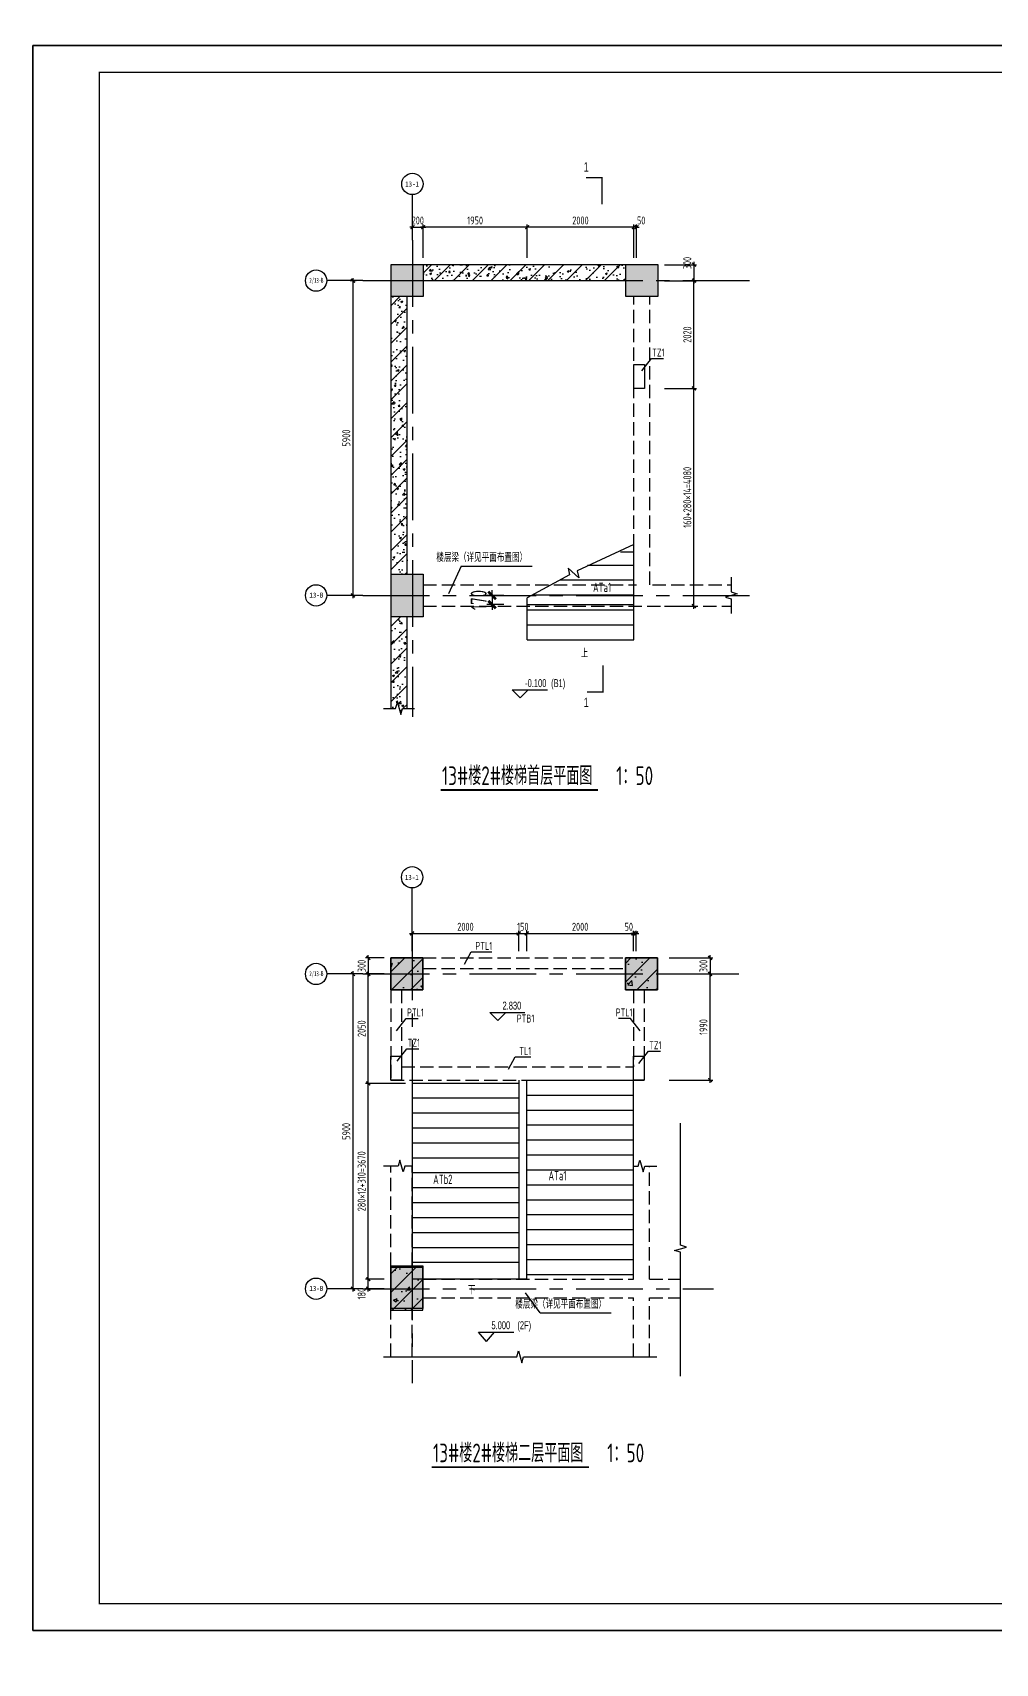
# Model space of a CAD drawing. Extents: x 20383 to 83436, y 6754 to 118707.
# Drawn here: x 20383 to 38434, y 58686 to 89250 of the extents above; entities that cross this region are included whole.
import ezdxf
from ezdxf.enums import TextEntityAlignment as Align

# ---------------------------------------------------------------- set-up
doc = ezdxf.new("R2010")
doc.units = 0
doc.header["$LTSCALE"] = 1000
doc.header["$MEASUREMENT"] = 0
for name, pattern in [('109-34 轴网$0$L1$0$$AUDIT_BAD_LTYPE1', [0]), ('CENTER', [2, 1.25, -0.25, 0.25, -0.25]), ('DASH', [0.35, 0.25, -0.1])]:
    doc.linetypes.add(name, pattern=pattern)
doc.layers.get('0').update_dxf_attribs({"linetype": 'CONTINUOUS'})
doc.layers.get('Defpoints').update_dxf_attribs({"color": 167, "linetype": 'CONTINUOUS'})
for name, color, linetype in [('01-标注_符号', 200, 'CONTINUOUS'), ('02-TEXT_标注', 130, 'CONTINUOUS'), ('02-TEXT_轴号', 7, 'CONTINUOUS'), ('104-13 B0核心筒$0$A_STR-砼墙', 51, 'CONTINUOUS'), ('AXIS', 253, 'CENTER'), ('DIM', 3, 'CONTINUOUS'), ('PUB_TEXT', 7, 'CONTINUOUS'), ('s-beam', 4, 'DASH'), ('s-colu', 40, 'CONTINUOUS'), ('s-colu-hatc', 16, 'CONTINUOUS'), ('s-dim', 3, 'CONTINUOUS'), ('S-DIM-SYMB', 3, 'CONTINUOUS'), ('S-HATCH', 253, 'CONTINUOUS'), ('s-stair', 7, 'CONTINUOUS'), ('S-TEXT', 7, 'CONTINUOUS'), ('s-thin', 3, 'CONTINUOUS'), ('S_TEXT', 7, 'CONTINUOUS'), ('S_THIN', 7, 'CONTINUOUS'), ('X-104 13#平面$0$05-填充_天正', 26, 'CONTINUOUS'), ('X-104 13#平面$0$A-E_栏杆', 232, 'CONTINUOUS'), ('X-104 13#平面$0$A_STR-砼柱', 51, 'CONTINUOUS'), ('X-104 13#平面$0$DIM_SYMB', 3, 'CONTINUOUS')]:
    doc.layers.add(name, color=color, linetype=linetype)
doc.styles.add('_TCH_AXIS', font='STXIHEI.TTF')
doc.styles.add('_TCH_DIM', font='ros.shx', dxfattribs={"width": 0.8, "bigfont": 'jd.shx'})
doc.styles.add('TSSD_Dimension', font='tssdeng.shx', dxfattribs={"width": 0.7, "bigfont": 'TSSDCHN.SHX'})
doc.styles.add('TSSD_Label', font='Tssdeng.shx', dxfattribs={"width": 0.7, "bigfont": 'Hztxt.shx'})
doc.styles.add('TSSD_Rein', font='Tssdeng.shx', dxfattribs={"width": 0.7, "bigfont": 'hztxt.shx'})
doc.styles.add('样式 1', font='ros.shx', dxfattribs={"width": 0.7, "bigfont": 'jd.shx'})
doc.dimstyles.new('TSSD_100_100', dxfattribs={"dimtxt": 300, "dimasz": 100, "dimexe": 100, "dimexo": 250, "dimgap": 100, "dimtad": 1, "dimdec": 0, "dimzin": 0, "dimdsep": 46, "dimtxsty": 'TSSD_Dimension', "dimblk": 'ARCHTICK', "dimblk1": 'ARCHTICK', "dimblk2": 'ARCHTICK', "dimcen": 0, "dimdle": 100, "dimclrt": 7, "dimadec": 0, "dimazin": 0, "dimtfac": 1, "dimtdec": 0, "dimtix": 1, "dimtmove": 2, "dimatfit": 3, "dimfxl": 1, "dimtolj": 1, "dimtzin": 0, "dimarcsym": 0})
doc.dimstyles.new('TSSD_50_50', dxfattribs={"dimtxt": 150, "dimasz": 50, "dimexe": 50, "dimexo": 125, "dimgap": 50, "dimtad": 1, "dimdec": 0, "dimzin": 0, "dimdsep": 46, "dimtxsty": 'TSSD_Dimension', "dimblk": 'ARCHTICK', "dimblk1": 'ARCHTICK', "dimblk2": 'ARCHTICK', "dimcen": 0, "dimdle": 50, "dimclrt": 7, "dimadec": 0, "dimazin": 0, "dimtfac": 1, "dimtdec": 0, "dimtix": 1, "dimtmove": 2, "dimatfit": 3, "dimfxl": 1, "dimtolj": 1, "dimtzin": 0, "dimarcsym": 0})
pattern_1 = [(50, (-183268.56, 102514.47), (358.6301, -31.37607), [37.5, -412.5]), (355, (-183268.56, 102514.47), (-69.37567, 376.09607), [30, -330]), (100.4514, (-183238.68, 102511.86), (289.2547, 344.71977), [31.8701, -350.57106]), (46.1842, (-183268.56, 102614.47), (533.6205, -82.7595), [56.25, -618.75]), (96.6356, (-183224.1, 102607.6), (467.3314, 487.0589), [47.8051, -525.8565]), (351.1842, (-183268.56, 102614.47), (467.331, 487.0593), [45, -495]), (21, (-183218.56, 102589.47), (298.45353, -201.30945), [37.5, -412.5]), (326, (-183218.56, 102589.47), (121.65767, 362.575), [30, -330]), (71.4514, (-183193.7, 102572.7), (420.1113, 161.26525), [31.8701, -350.57106]), (37.5, (-183268.56, 102514.47), (6.07993, 166.44693), [0, -326, 0, -335, 0, -331.25]), (7.5, (-183268.56, 102514.47), (131.53477, 197.20586), [0, -191, 0, -318.5, 0, -126.25]), (327.5, (-183380.06, 102514.47), (266.91122, -11.27744), [0, -125, 0, -390, 0, -517.5]), (317.5, (-183430.06, 102514.47), (291.59308, 50.0525), [0, -162.5, 0, -259, 0, -367.5]), (45, (-183268.56, 102514.47), (-176.7767, 176.7767), [])]
pattern_2 = [(45, (0, 0), (-176.7767, 176.7767), []), (50, (0, 0), (717.26, -62.752), [75, -825]), (355, (0, 0), (-138.75, 752.192), [60, -660]), (100.4514, (59.8, -5.2), (578.51, 689.44), [63.74, -701.142]), (46.184, (0, 200), (1067.24, -165.52), [112.5, -1237.5]), (96.6356, (88.9, 186.2), (934.66, 974.12), [95.61, -1051.71]), (351.184, (0, 200), (934.66, 974.12), [90, -990]), (21, (100, 150), (596.907, -402.62), [75, -825]), (326, (100, 150), (243.315, 725.15), [60, -660]), (71.4514, (149.74, 116.45), (840.223, 322.53), [63.74, -701.142]), (37.5, (0, 0), (12.16, 332.894), [0, -652, 0, -670, 0, -662.5]), (7.5, (0, 0), (263.0695, 394.412), [0, -382, 0, -637, 0, -252.5]), (327.5, (-223, 0), (533.8224, -22.555), [0, -250, 0, -780, 0, -1035]), (317.5, (-323, 0), (583.186, 100.105), [0, -325, 0, -518, 0, -735])]

# ---------------------------------------------------------------- blocks, each defined once
blk = doc.blocks.new('图框-A1')
for points, const_width in [([(0, 0), (841, 0), (841, 594), (0, 594)], 0.05), ([(766, 584), (25, 584), (25, 10), (766, 10)], 0.5)]:
    blk.add_lwpolyline(points, close=True, dxfattribs=dict(const_width=const_width))
at = {"const_width": 0.05}
blk.add_lwpolyline([(0, 297), (2, 297)], dxfattribs=at)
blk = doc.blocks.new('_ArchTick')
at = {"color": 0, "const_width": 0.5}
blk.add_lwpolyline([(-0.71, -0.71), (0.71, 0.71)], dxfattribs=at)
blk = doc.blocks.new('*D7')
at = {"layer": 'Defpoints', "color": 0, "transparency": 16777216}
for p in [(27705, 85604), (27505, 85361), (27705, 85361)]:
    blk.add_point(p, dxfattribs=at)
at = {"layer": 's-dim', "color": 0, "lineweight": -2, "transparency": 16777216}
for p, q in [((27505, 85604), (27455, 85604)), ((27505, 85486), (27505, 85654)), ((27505, 85604), (27705, 85604)), ((27705, 85486), (27705, 85654)), ((27705, 85604), (27755, 85604))]:
    blk.add_line(p, q, dxfattribs=at)
at = {"layer": 's-dim', "color": 0, "lineweight": -2, "transparency": 16777216, "xscale": 50, "yscale": 50, "zscale": 50}
blk.add_blockref('_ArchTick', (27505, 85604), dxfattribs=at)
at = {"layer": 's-dim', "color": 0, "lineweight": -2, "transparency": 16777216, "xscale": 50, "yscale": 50, "zscale": 50, "rotation": 180}
blk.add_blockref('_ArchTick', (27705, 85604), dxfattribs=at)
at = {"layer": 's-dim', "color": 7, "transparency": 16777216, "insert": (27605, 85729), "char_height": 150, "attachment_point": 5, "style": 'TSSD_Dimension'}
blk.add_mtext('\\A1;200', dxfattribs=at)
blk = doc.blocks.new('*D264')
at = {"layer": 'Defpoints', "color": 0, "transparency": 16777216}
for p in [(26577, 84601), (26389, 78701), (26577, 78701)]:
    blk.add_point(p, dxfattribs=at)
at = {"layer": 's-dim', "color": 0, "lineweight": -2, "transparency": 16777216}
for p, q in [((26452, 84601), (26339, 84601)), ((26389, 84651), (26389, 78651)), ((26452, 78701), (26339, 78701))]:
    blk.add_line(p, q, dxfattribs=at)
at = {"layer": 's-dim', "color": 0, "lineweight": -2, "transparency": 16777216, "xscale": 50, "yscale": 50, "zscale": 50}
for p, rotation in [((26389, 84601), 90), ((26389, 78701), 270)]:
    blk.add_blockref('_ArchTick', p, dxfattribs=dict(at, rotation=rotation))
at = {"layer": 's-dim', "color": 7, "transparency": 16777216, "insert": (26264, 81651), "char_height": 150, "attachment_point": 5, "rotation": 90, "style": 'TSSD_Dimension'}
blk.add_mtext('\\A1;5900', dxfattribs=at)
blk = doc.blocks.new('*D265')
at = {"layer": 'Defpoints', "color": 0, "transparency": 16777216}
for p in [(32107, 82581), (32783, 82581), (32107, 78501)]:
    blk.add_point(p, dxfattribs=at)
at = {"layer": 's-dim', "color": 0, "lineweight": -2, "transparency": 16777216}
for p, q in [((32232, 82581), (32833, 82581)), ((32783, 78451), (32783, 82631)), ((32232, 78501), (32833, 78501))]:
    blk.add_line(p, q, dxfattribs=at)
at = {"layer": 's-dim', "color": 0, "lineweight": -2, "transparency": 16777216, "xscale": 50, "yscale": 50, "zscale": 50}
for p, rotation in [((32783, 82581), 90), ((32783, 78501), 270)]:
    blk.add_blockref('_ArchTick', p, dxfattribs=dict(at, rotation=rotation))
at = {"layer": 's-dim', "color": 7, "transparency": 16777216, "insert": (32658, 80541), "char_height": 150, "attachment_point": 5, "rotation": 90, "style": 'TSSD_Dimension'}
blk.add_mtext('\\A1;160+280×14=4080', dxfattribs=at)
blk = doc.blocks.new('*D266')
at = {"layer": 'Defpoints', "color": 0, "transparency": 16777216}
for p in [(32107, 84601), (32783, 84601), (32107, 82581)]:
    blk.add_point(p, dxfattribs=at)
at = {"layer": 's-dim', "color": 0, "lineweight": -2, "transparency": 16777216}
for p, q in [((32232, 84601), (32833, 84601)), ((32783, 82531), (32783, 84651)), ((32232, 82581), (32833, 82581))]:
    blk.add_line(p, q, dxfattribs=at)
at = {"layer": 's-dim', "color": 0, "lineweight": -2, "transparency": 16777216, "xscale": 50, "yscale": 50, "zscale": 50}
for p, rotation in [((32783, 84601), 90), ((32783, 82581), 270)]:
    blk.add_blockref('_ArchTick', p, dxfattribs=dict(at, rotation=rotation))
at = {"layer": 's-dim', "color": 7, "transparency": 16777216, "insert": (32658, 83591), "char_height": 150, "attachment_point": 5, "rotation": 90, "style": 'TSSD_Dimension'}
blk.add_mtext('\\A1;2020', dxfattribs=at)
blk = doc.blocks.new('*D267')
at = {"layer": 'Defpoints', "color": 0, "transparency": 16777216}
for p in [(32107, 84901), (32107, 84601), (32783, 84601)]:
    blk.add_point(p, dxfattribs=at)
at = {"layer": 's-dim', "color": 0, "lineweight": -2, "transparency": 16777216}
for p, q in [((32232, 84901), (32833, 84901)), ((32783, 84951), (32783, 84551)), ((32232, 84601), (32833, 84601))]:
    blk.add_line(p, q, dxfattribs=at)
at = {"layer": 's-dim', "color": 0, "lineweight": -2, "transparency": 16777216, "xscale": 50, "yscale": 50, "zscale": 50}
for p, rotation in [((32783, 84901), 90), ((32783, 84601), 270)]:
    blk.add_blockref('_ArchTick', p, dxfattribs=dict(at, rotation=rotation))
at = {"layer": 's-dim', "color": 7, "transparency": 16777216, "insert": (32658, 84931), "char_height": 150, "attachment_point": 5, "rotation": 90, "style": 'TSSD_Dimension'}
blk.add_mtext('\\A1;300', dxfattribs=at)
blk = doc.blocks.new('*D268')
at = {"layer": 'Defpoints', "color": 0, "transparency": 16777216}
for p in [(26577, 71607), (26389, 65707), (26577, 65707)]:
    blk.add_point(p, dxfattribs=at)
at = {"layer": 's-dim', "color": 0, "lineweight": -2, "transparency": 16777216}
for p, q in [((26452, 71607), (26339, 71607)), ((26389, 71657), (26389, 65657)), ((26452, 65707), (26339, 65707))]:
    blk.add_line(p, q, dxfattribs=at)
at = {"layer": 's-dim', "color": 0, "lineweight": -2, "transparency": 16777216, "xscale": 50, "yscale": 50, "zscale": 50}
for p, rotation in [((26389, 71607), 90), ((26389, 65707), 270)]:
    blk.add_blockref('_ArchTick', p, dxfattribs=dict(at, rotation=rotation))
at = {"layer": 's-dim', "color": 7, "transparency": 16777216, "insert": (26264, 68657), "char_height": 150, "attachment_point": 5, "rotation": 90, "style": 'TSSD_Dimension'}
blk.add_mtext('\\A1;5900', dxfattribs=at)
blk = doc.blocks.new('X-104 13#平面$0$zhuzi')
at = {"layer": 'X-104 13#平面$0$05-填充_天正'}
h = blk.add_hatch(dxfattribs=at)
h.set_pattern_fill('钢筋混凝土', color=256, scale=100, style=0)
h.set_pattern_definition(pattern_2)
h.paths.add_polyline_path([(-600, 14600), (0, 14600), (0, 15200), (-600, 15200)])
h = blk.add_hatch(dxfattribs=at)
h.set_pattern_fill('钢筋混凝土', color=256, scale=100, style=0)
h.set_pattern_definition(pattern_2)
h.paths.add_polyline_path([(3800, 14600), (4400, 14600), (4400, 15200), (3800, 15200)])
h = blk.add_hatch(dxfattribs=at)
h.set_pattern_fill('钢筋混凝土', color=256, scale=100, style=0)
h.set_pattern_definition(pattern_2)
h.paths.add_polyline_path([(-600, 8600), (0, 8600), (0, 9400), (-600, 9400)])
at = {"layer": 'X-104 13#平面$0$A_STR-砼柱'}
for p, q in [((0, 15200), (-600, 15200)), ((-600, 15200), (-600, 14600)), ((0, 14600), (0, 15200)), ((4400, 15200), (3800, 15200)), ((3800, 15200), (3800, 14600)), ((4400, 14600), (4400, 15200)), ((-600, 14600), (0, 14600)), ((3800, 14600), (4400, 14600)), ((0, 9400), (-600, 9400)), ((-600, 9400), (-600, 8600)), ((0, 8600), (0, 9400)), ((-600, 8600), (0, 8600))]:
    blk.add_line(p, q, dxfattribs=at)
blk = doc.blocks.new('*D270')
at = {"layer": 'Defpoints', "color": 0, "transparency": 16777216}
for p in [(26677, 65887), (27099, 65887), (27099, 65707)]:
    blk.add_point(p, dxfattribs=at)
at = {"layer": 's-dim', "color": 0, "lineweight": -2, "transparency": 16777216}
for p, q in [((26974, 65887), (26627, 65887)), ((26677, 65657), (26677, 65937)), ((26974, 65707), (26627, 65707))]:
    blk.add_line(p, q, dxfattribs=at)
at = {"layer": 's-dim', "color": 0, "lineweight": -2, "transparency": 16777216, "xscale": 50, "yscale": 50, "zscale": 50}
for p, rotation in [((26677, 65887), 90), ((26677, 65707), 270)]:
    blk.add_blockref('_ArchTick', p, dxfattribs=dict(at, rotation=rotation))
at = {"layer": 's-dim', "color": 7, "transparency": 16777216, "insert": (26552, 65616), "char_height": 150, "attachment_point": 5, "rotation": 90, "style": 'TSSD_Dimension'}
blk.add_mtext('\\A1;180', dxfattribs=at)
blk = doc.blocks.new('*D271')
at = {"layer": 'Defpoints', "color": 0, "transparency": 16777216}
for p in [(26677, 69557), (27099, 69557), (27099, 65887)]:
    blk.add_point(p, dxfattribs=at)
at = {"layer": 's-dim', "color": 0, "lineweight": -2, "transparency": 16777216}
for p, q in [((26974, 69557), (26627, 69557)), ((26677, 65837), (26677, 69607)), ((26974, 65887), (26627, 65887))]:
    blk.add_line(p, q, dxfattribs=at)
at = {"layer": 's-dim', "color": 0, "lineweight": -2, "transparency": 16777216, "xscale": 50, "yscale": 50, "zscale": 50}
for p, rotation in [((26677, 69557), 90), ((26677, 65887), 270)]:
    blk.add_blockref('_ArchTick', p, dxfattribs=dict(at, rotation=rotation))
at = {"layer": 's-dim', "color": 7, "transparency": 16777216, "insert": (26552, 67722), "char_height": 150, "attachment_point": 5, "rotation": 90, "style": 'TSSD_Dimension'}
blk.add_mtext('\\A1;280×12+310=3670', dxfattribs=at)
blk = doc.blocks.new('*D272')
at = {"layer": 'Defpoints', "color": 0, "transparency": 16777216}
for p in [(26677, 71607), (27099, 71607), (27499, 69557)]:
    blk.add_point(p, dxfattribs=at)
at = {"layer": 's-dim', "color": 0, "lineweight": -2, "transparency": 16777216}
for p, q in [((26974, 71607), (26627, 71607)), ((26677, 69507), (26677, 71657)), ((27374, 69557), (26627, 69557))]:
    blk.add_line(p, q, dxfattribs=at)
at = {"layer": 's-dim', "color": 0, "lineweight": -2, "transparency": 16777216, "xscale": 50, "yscale": 50, "zscale": 50}
for p, rotation in [((26677, 71607), 90), ((26677, 69557), 270)]:
    blk.add_blockref('_ArchTick', p, dxfattribs=dict(at, rotation=rotation))
at = {"layer": 's-dim', "color": 7, "transparency": 16777216, "insert": (26552, 70582), "char_height": 150, "attachment_point": 5, "rotation": 90, "style": 'TSSD_Dimension'}
blk.add_mtext('\\A1;2050', dxfattribs=at)
blk = doc.blocks.new('*D273')
at = {"layer": 'Defpoints', "color": 0, "transparency": 16777216}
for p in [(27099, 71907), (26677, 71607), (27099, 71607)]:
    blk.add_point(p, dxfattribs=at)
at = {"layer": 's-dim', "color": 0, "lineweight": -2, "transparency": 16777216}
for p, q in [((26974, 71907), (26627, 71907)), ((26677, 71907), (26677, 71957)), ((26677, 71907), (26677, 71607)), ((26974, 71607), (26627, 71607)), ((26677, 71607), (26677, 71557))]:
    blk.add_line(p, q, dxfattribs=at)
at = {"layer": 's-dim', "color": 0, "lineweight": -2, "transparency": 16777216, "xscale": 50, "yscale": 50, "zscale": 50}
for p, rotation in [((26677, 71907), 270), ((26677, 71607), 90)]:
    blk.add_blockref('_ArchTick', p, dxfattribs=dict(at, rotation=rotation))
at = {"layer": 's-dim', "color": 7, "transparency": 16777216, "insert": (26552, 71757), "char_height": 150, "attachment_point": 5, "rotation": 90, "style": 'TSSD_Dimension'}
blk.add_mtext('\\A1;300', dxfattribs=at)
blk = doc.blocks.new('*D274')
at = {"layer": 'Defpoints', "color": 0, "transparency": 16777216}
for p in [(32190, 71607), (33086, 71607), (32190, 69617)]:
    blk.add_point(p, dxfattribs=at)
at = {"layer": 's-dim', "color": 0, "lineweight": -2, "transparency": 16777216}
for p, q in [((32315, 71607), (33136, 71607)), ((33086, 69567), (33086, 71657)), ((32315, 69617), (33136, 69617))]:
    blk.add_line(p, q, dxfattribs=at)
at = {"layer": 's-dim', "color": 0, "lineweight": -2, "transparency": 16777216, "xscale": 50, "yscale": 50, "zscale": 50}
for p, rotation in [((33086, 71607), 90), ((33086, 69617), 270)]:
    blk.add_blockref('_ArchTick', p, dxfattribs=dict(at, rotation=rotation))
at = {"layer": 's-dim', "color": 7, "transparency": 16777216, "insert": (32961, 70612), "char_height": 150, "attachment_point": 5, "rotation": 90, "style": 'TSSD_Dimension'}
blk.add_mtext('\\A1;1990', dxfattribs=at)
blk = doc.blocks.new('*D275')
at = {"layer": 'Defpoints', "color": 0, "transparency": 16777216}
for p in [(32190, 71907), (32190, 71607), (33086, 71607)]:
    blk.add_point(p, dxfattribs=at)
at = {"layer": 's-dim', "color": 0, "lineweight": -2, "transparency": 16777216}
for p, q in [((32315, 71907), (33136, 71907)), ((33086, 71907), (33086, 71957)), ((33086, 71907), (33086, 71607)), ((32315, 71607), (33136, 71607)), ((33086, 71607), (33086, 71557))]:
    blk.add_line(p, q, dxfattribs=at)
at = {"layer": 's-dim', "color": 0, "lineweight": -2, "transparency": 16777216, "xscale": 50, "yscale": 50, "zscale": 50}
for p, rotation in [((33086, 71907), 270), ((33086, 71607), 90)]:
    blk.add_blockref('_ArchTick', p, dxfattribs=dict(at, rotation=rotation))
at = {"layer": 's-dim', "color": 7, "transparency": 16777216, "insert": (32961, 71757), "char_height": 150, "attachment_point": 5, "rotation": 90, "style": 'TSSD_Dimension'}
blk.add_mtext('\\A1;300', dxfattribs=at)
blk = doc.blocks.new('*D329')
at = {"layer": 'Defpoints', "color": 0, "transparency": 16777216}
for p in [(31655, 85604), (31655, 84901), (31705, 84901)]:
    blk.add_point(p, dxfattribs=at)
at = {"layer": 's-dim', "color": 0, "lineweight": -2, "transparency": 16777216}
for p, q in [((31655, 85604), (31605, 85604)), ((31655, 85026), (31655, 85654)), ((31705, 85604), (31655, 85604)), ((31705, 85026), (31705, 85654)), ((31705, 85604), (31755, 85604))]:
    blk.add_line(p, q, dxfattribs=at)
at = {"layer": 's-dim', "color": 0, "lineweight": -2, "transparency": 16777216, "xscale": 50, "yscale": 50, "zscale": 50}
blk.add_blockref('_ArchTick', (31655, 85604), dxfattribs=at)
at = {"layer": 's-dim', "color": 0, "lineweight": -2, "transparency": 16777216, "xscale": 50, "yscale": 50, "zscale": 50, "rotation": 180}
blk.add_blockref('_ArchTick', (31705, 85604), dxfattribs=at)
at = {"layer": 's-dim', "color": 7, "transparency": 16777216, "insert": (31793, 85729), "char_height": 150, "attachment_point": 5, "style": 'TSSD_Dimension'}
blk.add_mtext('\\A1;50', dxfattribs=at)
blk = doc.blocks.new('*D330')
at = {"layer": 'Defpoints', "color": 0, "transparency": 16777216}
for p in [(27705, 85604), (27705, 84901), (29655, 84901)]:
    blk.add_point(p, dxfattribs=at)
at = {"layer": 's-dim', "color": 0, "lineweight": -2, "transparency": 16777216}
for p, q in [((29705, 85604), (27655, 85604)), ((27705, 85026), (27705, 85654)), ((29655, 85026), (29655, 85654))]:
    blk.add_line(p, q, dxfattribs=at)
at = {"layer": 's-dim', "color": 0, "lineweight": -2, "transparency": 16777216, "xscale": 50, "yscale": 50, "zscale": 50, "rotation": 180}
blk.add_blockref('_ArchTick', (27705, 85604), dxfattribs=at)
at = {"layer": 's-dim', "color": 0, "lineweight": -2, "transparency": 16777216, "xscale": 50, "yscale": 50, "zscale": 50}
blk.add_blockref('_ArchTick', (29655, 85604), dxfattribs=at)
at = {"layer": 's-dim', "color": 7, "transparency": 16777216, "insert": (28680, 85729), "char_height": 150, "attachment_point": 5, "style": 'TSSD_Dimension'}
blk.add_mtext('\\A1;1950', dxfattribs=at)
blk = doc.blocks.new('*D331')
at = {"layer": 'Defpoints', "color": 0, "transparency": 16777216}
for p in [(29499, 72367), (27499, 71907), (29499, 71907)]:
    blk.add_point(p, dxfattribs=at)
at = {"layer": 's-dim', "color": 0, "lineweight": -2, "transparency": 16777216}
for p, q in [((27449, 72367), (29549, 72367)), ((27499, 72032), (27499, 72417)), ((29499, 72032), (29499, 72417))]:
    blk.add_line(p, q, dxfattribs=at)
at = {"layer": 's-dim', "color": 0, "lineweight": -2, "transparency": 16777216, "xscale": 50, "yscale": 50, "zscale": 50, "rotation": 180}
blk.add_blockref('_ArchTick', (27499, 72367), dxfattribs=at)
at = {"layer": 's-dim', "color": 0, "lineweight": -2, "transparency": 16777216, "xscale": 50, "yscale": 50, "zscale": 50}
blk.add_blockref('_ArchTick', (29499, 72367), dxfattribs=at)
at = {"layer": 's-dim', "color": 7, "transparency": 16777216, "insert": (28499, 72492), "char_height": 150, "attachment_point": 5, "style": 'TSSD_Dimension'}
blk.add_mtext('\\A1;2000', dxfattribs=at)
blk = doc.blocks.new('*D332')
at = {"layer": 'Defpoints', "color": 0, "transparency": 16777216}
for p in [(29649, 72367), (29499, 71907), (29649, 71907)]:
    blk.add_point(p, dxfattribs=at)
at = {"layer": 's-dim', "color": 0, "lineweight": -2, "transparency": 16777216}
for p, q in [((29499, 72367), (29449, 72367)), ((29499, 72032), (29499, 72417)), ((29499, 72367), (29649, 72367)), ((29649, 72032), (29649, 72417)), ((29649, 72367), (29699, 72367))]:
    blk.add_line(p, q, dxfattribs=at)
at = {"layer": 's-dim', "color": 0, "lineweight": -2, "transparency": 16777216, "xscale": 50, "yscale": 50, "zscale": 50}
blk.add_blockref('_ArchTick', (29499, 72367), dxfattribs=at)
at = {"layer": 's-dim', "color": 0, "lineweight": -2, "transparency": 16777216, "xscale": 50, "yscale": 50, "zscale": 50, "rotation": 180}
blk.add_blockref('_ArchTick', (29649, 72367), dxfattribs=at)
at = {"layer": 's-dim', "color": 7, "transparency": 16777216, "insert": (29574, 72492), "char_height": 150, "attachment_point": 5, "style": 'TSSD_Dimension'}
blk.add_mtext('\\A1;150', dxfattribs=at)
blk = doc.blocks.new('*D333')
at = {"layer": 'Defpoints', "color": 0, "transparency": 16777216}
for p in [(31649, 72367), (29649, 71907), (31649, 71907)]:
    blk.add_point(p, dxfattribs=at)
at = {"layer": 's-dim', "color": 0, "lineweight": -2, "transparency": 16777216}
for p, q in [((29599, 72367), (31699, 72367)), ((29649, 72032), (29649, 72417)), ((31649, 72032), (31649, 72417))]:
    blk.add_line(p, q, dxfattribs=at)
at = {"layer": 's-dim', "color": 0, "lineweight": -2, "transparency": 16777216, "xscale": 50, "yscale": 50, "zscale": 50, "rotation": 180}
blk.add_blockref('_ArchTick', (29649, 72367), dxfattribs=at)
at = {"layer": 's-dim', "color": 0, "lineweight": -2, "transparency": 16777216, "xscale": 50, "yscale": 50, "zscale": 50}
blk.add_blockref('_ArchTick', (31649, 72367), dxfattribs=at)
at = {"layer": 's-dim', "color": 7, "transparency": 16777216, "insert": (30649, 72492), "char_height": 150, "attachment_point": 5, "style": 'TSSD_Dimension'}
blk.add_mtext('\\A1;2000', dxfattribs=at)
blk = doc.blocks.new('*D334')
at = {"layer": 'Defpoints', "color": 0, "transparency": 16777216}
for p in [(31699, 72367), (31649, 71907), (31699, 71907)]:
    blk.add_point(p, dxfattribs=at)
at = {"layer": 's-dim', "color": 0, "lineweight": -2, "transparency": 16777216}
for p, q in [((31649, 72367), (31599, 72367)), ((31649, 72032), (31649, 72417)), ((31649, 72367), (31699, 72367)), ((31699, 72032), (31699, 72417)), ((31699, 72367), (31749, 72367))]:
    blk.add_line(p, q, dxfattribs=at)
at = {"layer": 's-dim', "color": 0, "lineweight": -2, "transparency": 16777216, "xscale": 50, "yscale": 50, "zscale": 50}
blk.add_blockref('_ArchTick', (31649, 72367), dxfattribs=at)
at = {"layer": 's-dim', "color": 0, "lineweight": -2, "transparency": 16777216, "xscale": 50, "yscale": 50, "zscale": 50, "rotation": 180}
blk.add_blockref('_ArchTick', (31699, 72367), dxfattribs=at)
at = {"layer": 's-dim', "color": 7, "transparency": 16777216, "insert": (31561, 72492), "char_height": 150, "attachment_point": 5, "style": 'TSSD_Dimension'}
blk.add_mtext('\\A1;50', dxfattribs=at)
blk = doc.blocks.new('*D335')
at = {"layer": 'Defpoints', "color": 0, "transparency": 16777216}
for p in [(29655, 85604), (29655, 84901), (31655, 84901)]:
    blk.add_point(p, dxfattribs=at)
at = {"layer": 's-dim', "color": 0, "lineweight": -2, "transparency": 16777216}
for p, q in [((31705, 85604), (29605, 85604)), ((29655, 85026), (29655, 85654)), ((31655, 85026), (31655, 85654))]:
    blk.add_line(p, q, dxfattribs=at)
at = {"layer": 's-dim', "color": 0, "lineweight": -2, "transparency": 16777216, "xscale": 50, "yscale": 50, "zscale": 50, "rotation": 180}
blk.add_blockref('_ArchTick', (29655, 85604), dxfattribs=at)
at = {"layer": 's-dim', "color": 0, "lineweight": -2, "transparency": 16777216, "xscale": 50, "yscale": 50, "zscale": 50}
blk.add_blockref('_ArchTick', (31655, 85604), dxfattribs=at)
at = {"layer": 's-dim', "color": 7, "transparency": 16777216, "insert": (30655, 85729), "char_height": 150, "attachment_point": 5, "style": 'TSSD_Dimension'}
blk.add_mtext('\\A1;2000', dxfattribs=at)
blk = doc.blocks.new('*D355')
at = {"layer": 'Defpoints', "color": 0, "transparency": 16777216}
for p in [(29471, 78701), (28997, 78531), (29471, 78531)]:
    blk.add_point(p, dxfattribs=at)
at = {"layer": 'DIM', "color": 0, "lineweight": -2, "transparency": 16777216}
for p, q in [((29221, 78701), (28897, 78701)), ((28997, 78701), (28997, 78801)), ((28997, 78701), (28997, 78531)), ((29221, 78531), (28897, 78531)), ((28997, 78531), (28997, 78431))]:
    blk.add_line(p, q, dxfattribs=at)
at = {"layer": 'DIM', "color": 0, "lineweight": -2, "transparency": 16777216, "xscale": 100, "yscale": 100, "zscale": 100}
for p, rotation in [((28997, 78701), 270), ((28997, 78531), 90)]:
    blk.add_blockref('_ArchTick', p, dxfattribs=dict(at, rotation=rotation))
at = {"layer": 'DIM', "color": 7, "transparency": 16777216, "insert": (28747, 78616), "char_height": 300, "attachment_point": 5, "rotation": 90, "style": 'TSSD_Dimension'}
blk.add_mtext('\\A1;170', dxfattribs=at)

msp = doc.modelspace()

# ---------------------------------------------------------------- hatches: boundary and pattern name
at = {"layer": 's-colu-hatc'}
for points in [[(27704.8, 84901.5), (27704.8, 84301.5), (27104.8, 84301.5), (27104.8, 84901.5)], [(32107.1, 84901.5), (32107.1, 84301.5), (31504.8, 84301.5), (31504.8, 84901.5)], [(27704.8, 79101.5), (27704.8, 78301.5), (27104.8, 78301.5), (27104.8, 79101.5)], [(27699.3, 71907.2), (27699.3, 71307.2), (27099.3, 71307.2), (27099.3, 71907.2)], [(32101.6, 71907.2), (32101.6, 71307.2), (31499.3, 71307.2), (31499.3, 71907.2)], [(27699.3, 66137.2), (27699.3, 65337.2), (27099.3, 65337.2), (27099.3, 66137.2)]]:
    msp.add_hatch(color=8, dxfattribs=at).paths.add_polyline_path(points)
at = {"layer": 'S-HATCH'}
h = msp.add_hatch(dxfattribs=at)
h.set_pattern_fill('ARMORED', color=256, scale=50, style=0)
h.set_pattern_definition(pattern_1)
h.paths.add_polyline_path([(31504.8, 84901.5), (27704.8, 84901.5), (27704.8, 84601.5), (31504.8, 84601.5)])
h = msp.add_hatch(dxfattribs=at)
h.set_pattern_fill('ARMORED', color=256, scale=50, style=0)
h.set_pattern_definition(pattern_1)
h.paths.add_polyline_path([(27404.8, 84301.5), (27104.8, 84301.5), (27104.8, 79101.5), (27404.8, 79101.5)])
h = msp.add_hatch(dxfattribs=at)
h.set_pattern_fill('ARMORED', color=256, scale=50, style=0)
h.set_pattern_definition(pattern_1)
h.paths.add_polyline_path([(27404.8, 78301.5), (27104.8, 78301.5), (27104.8, 76583.1), (27189.8, 76583.1), (27224.8, 76693.1), (27284.8, 76473.1), (27319.8, 76583.1), (27404.8, 76583.1)])

# ---------------------------------------------------------------- linework, layer by layer
at = {"const_width": 2.5}
for points in [[(20384.4, 89005.7), (83434.4, 89005.7), (83434.4, 118705.7), (20384.4, 118705.7)], [(20384.4, 59305.7), (20384.4, 6755.7), (50084.4, 6755.7), (50084.4, 59305.7)]]:
    msp.add_lwpolyline(points, close=True, dxfattribs=at)
at = {"linetype": '109-34 轴网$0$L1$0$$AUDIT_BAD_LTYPE1'}
msp.add_lwpolyline([(62434.4, 89005.7), (62434.4, 59305.7), (20384.4, 59305.7), (20384.4, 89005.7)], close=True, dxfattribs=at)
msp.add_lwpolyline([(20384.4, 59305.7), (62434.4, 59305.7), (62434.4, 89005.7), (20384.4, 89005.7)], close=True)
at = {"layer": '01-标注_符号', "const_width": 25}
for points in [[(30759.8, 86533.8), (31059.8, 86533.8), (31059.8, 86033.8)], [(31080.1, 77391.1), (31080.1, 76891.1), (30780.1, 76891.1)]]:
    msp.add_lwpolyline(points, dxfattribs=at)
at = {"layer": '104-13 B0核心筒$0$A_STR-砼墙'}
for p, q in [((27704.8, 84901.5), (31504.8, 84901.5)), ((27704.8, 84601.5), (31504.8, 84601.5)), ((27104.8, 76583.1), (27104.8, 84301.5)), ((27404.8, 79101.5), (27404.8, 84301.5)), ((27404.8, 76583.1), (27404.8, 78301.5))]:
    msp.add_line(p, q, dxfattribs=at)
at = {"layer": 'AXIS', "color": 1}
for p, q in [((27504.8, 85361.4), (27504.8, 76429.2)), ((26576.7, 84601.5), (34021.2, 84601.5)), ((26576.7, 78701.5), (34021.2, 78701.5)), ((27499.3, 72367.1), (27499.3, 63937.5)), ((26576.7, 71607.2), (33624.3, 71607.2)), ((26576.7, 65707.2), (33151.8, 65707.2))]:
    msp.add_line(p, q, dxfattribs=at)
at = {"layer": 'DIM'}
for p, q in [((29527.2, 76781.5), (29377.2, 76931.5)), ((29377.2, 76931.5), (30036.8, 76931.5)), ((29527.2, 76781.5), (29677.2, 76931.5)), ((29103.4, 70737.5), (28953.4, 70887.5)), ((28953.4, 70887.5), (29613.1, 70887.5)), ((29103.4, 70737.5), (29253.4, 70887.5)), ((28894.7, 64716.8), (28744.7, 64896.8)), ((28744.7, 64896.8), (29404.3, 64896.8)), ((28894.7, 64716.8), (29044.7, 64896.8))]:
    msp.add_line(p, q, dxfattribs=at)
at = {"layer": 's-beam'}
for p, q in [((31654.8, 78901.5), (31654.8, 84301.5)), ((31954.8, 78901.5), (31954.8, 84301.5)), ((27704.8, 78901.5), (31704.8, 78901.5)), ((32004.8, 78901.5), (33482.9, 78901.5)), ((27704.8, 78501.5), (33482.9, 78501.5)), ((27699.3, 71907.2), (31499.3, 71907.2)), ((27699.3, 71707.2), (31499.3, 71707.2)), ((27099.3, 71307.2), (27099.3, 69617.2)), ((27299.3, 71307.2), (27299.3, 69867.2)), ((31649.3, 71307.2), (31649.3, 69867.2)), ((31849.3, 71307.2), (31849.3, 69617.2)), ((27299.3, 69867.2), (31649.3, 69867.2)), ((27099.3, 69617.2), (31849.3, 69617.2)), ((27099.3, 66137.2), (27099.3, 68006.2)), ((27499.3, 66137.2), (27499.3, 68006.2)), ((31649.3, 65887.2), (31649.3, 68006.2)), ((31949.3, 65887.2), (31949.3, 68006.2)), ((27699.3, 65887.2), (31649.3, 65887.2)), ((31949.3, 65887.2), (32530.6, 65887.2)), ((27699.3, 65537.2), (31649.3, 65537.2)), ((31649.3, 64431.4), (31649.3, 65537.2)), ((31949.3, 65537.2), (32530.6, 65537.2)), ((31949.3, 64431.4), (31949.3, 65537.2)), ((27099.3, 64431.4), (27099.3, 65337.2)), ((27499.3, 64431.4), (27499.3, 65337.2))]:
    msp.add_line(p, q, dxfattribs=at)
at = {"layer": 's-colu'}
for points in [[(27704.8, 84901.5), (27704.8, 84301.5), (27104.8, 84301.5), (27104.8, 84901.5)], [(32107.1, 84901.5), (32107.1, 84301.5), (31504.8, 84301.5), (31504.8, 84901.5)], [(31654.8, 82581.5), (31654.8, 83031.5), (31854.8, 83031.5), (31854.8, 82581.5)], [(27704.8, 79101.5), (27704.8, 78301.5), (27104.8, 78301.5), (27104.8, 79101.5)], [(27699.3, 71907.2), (27699.3, 71307.2), (27099.3, 71307.2), (27099.3, 71907.2)], [(32101.6, 71907.2), (32101.6, 71307.2), (31499.3, 71307.2), (31499.3, 71907.2)], [(27099.3, 69617.2), (27099.3, 70067.2), (27299.3, 70067.2), (27299.3, 69617.2)], [(31649.3, 69617.2), (31649.3, 70067.2), (31849.3, 70067.2), (31849.3, 69617.2)], [(27699.3, 66137.2), (27699.3, 65337.2), (27099.3, 65337.2), (27099.3, 66137.2)]]:
    msp.add_lwpolyline(points, close=True, dxfattribs=at)
at = {"layer": 's-dim'}
for p, q in [((27504.8, 85361.4), (27504.8, 86215)), ((26576.7, 84601.5), (25898.9, 84601.5)), ((26576.7, 78701.5), (25898.9, 78701.5)), ((27499.3, 72367.1), (27499.3, 73220.7)), ((26576.7, 71607.2), (25898.9, 71607.2)), ((26576.7, 65707.2), (25898.9, 65707.2))]:
    msp.add_line(p, q, dxfattribs=at)
for centre in [(27504.8, 86415), (25698.9, 84601.5), (25698.9, 78701.5), (27499.3, 73420.7), (25698.9, 71607.2), (25698.9, 65707.2)]:
    msp.add_circle(centre, 200, dxfattribs=at)
at = {"layer": 'S-DIM-SYMB', "const_width": 35}
for points in [[(28036.5, 75055.2), (30983, 75055.2)], [(27868.2, 62362.9), (30814.8, 62362.9)]]:
    msp.add_lwpolyline(points, dxfattribs=at)
at = {"layer": 's-stair'}
for p, q in [((31654.8, 79657.5), (30591.3, 79164.7)), ((31402.7, 79521.5), (31654.8, 79521.5)), ((31654.8, 77871.5), (31654.8, 79657.5)), ((30622.4, 79033.3), (30421.5, 79212.1)), ((30421.5, 79212.1), (30450.7, 79088.8)), ((30591.3, 79164.7), (30622.4, 79033.3)), ((30789.3, 79271.5), (31654.8, 79271.5)), ((30450.7, 79088.8), (29654.8, 78659.4)), ((30270.3, 78991.5), (31654.8, 78991.5)), ((29654.8, 77871.5), (29654.8, 78659.4)), ((29751.3, 78711.5), (31654.8, 78711.5)), ((29654.8, 78531.5), (31654.8, 78531.5)), ((29654.8, 78431.5), (31654.8, 78431.5)), ((29654.8, 78151.5), (31654.8, 78151.5)), ((29654.8, 77871.5), (31654.8, 77871.5)), ((27499.3, 69617.2), (27499.3, 65947.2)), ((29499.3, 69557.2), (27499.3, 69557.2)), ((29499.3, 69617.2), (29499.3, 65887.2)), ((29649.3, 65887.2), (29649.3, 69617.2)), ((29749.3, 69617.2), (31649.3, 69617.2)), ((31649.3, 65887.2), (31649.3, 69617.2)), ((29499.3, 69277.2), (27499.3, 69277.2)), ((29649.3, 69337.2), (31649.3, 69337.2)), ((29499.3, 68997.2), (27499.3, 68997.2)), ((29649.3, 69057.2), (31649.3, 69057.2)), ((29649.3, 68777.2), (31649.3, 68777.2)), ((29499.3, 68717.2), (27499.3, 68717.2)), ((29649.3, 68497.2), (31649.3, 68497.2)), ((29499.3, 68437.2), (27499.3, 68437.2)), ((29499.3, 68157.2), (27499.3, 68157.2)), ((29649.3, 68217.2), (31649.3, 68217.2)), ((29499.3, 67877.2), (27499.3, 67877.2)), ((29649.3, 67937.2), (31649.3, 67937.2)), ((29499.3, 67597.2), (27499.3, 67597.2)), ((29649.3, 67657.2), (31649.3, 67657.2)), ((29499.3, 67317.2), (27499.3, 67317.2)), ((29649.3, 67377.2), (31649.3, 67377.2)), ((29499.3, 67037.2), (27499.3, 67037.2)), ((29649.3, 67097.2), (31649.3, 67097.2)), ((29499.3, 66757.2), (27499.3, 66757.2)), ((29649.3, 66817.2), (31649.3, 66817.2)), ((29499.3, 66477.2), (27499.3, 66477.2)), ((29649.3, 66537.2), (31649.3, 66537.2)), ((29499.3, 66197.2), (27499.3, 66197.2)), ((29649.3, 66257.2), (31649.3, 66257.2)), ((29649.3, 65887.2), (27499.3, 65887.2)), ((29649.3, 65977.2), (31649.3, 65977.2))]:
    msp.add_line(p, q, dxfattribs=at)
at = {"layer": 'S-TEXT'}
for p, q in [((28417.1, 79251.2), (28182, 78730.1)), ((28417.1, 79251.2), (29751, 79251.2)), ((29897.6, 65254.6), (29623.8, 65628.9)), ((29897.6, 65254.6), (31231.5, 65254.6))]:
    msp.add_line(p, q, dxfattribs=at)
at = {"layer": 's-thin'}
for points in [[(33482.9, 79041.5), (33482.9, 78766.5), (33592.9, 78731.5), (33372.9, 78671.5), (33482.9, 78636.5), (33482.9, 78361.5)], [(26964.8, 76583.1), (27189.8, 76583.1), (27224.8, 76693.1), (27284.8, 76473.1), (27319.8, 76583.1), (27544.8, 76583.1)], [(32530.6, 64071.1), (32530.6, 66392.1), (32420.6, 66427.1), (32640.6, 66487.1), (32530.6, 66522.1), (32530.6, 68813.1)], [(27499.3, 68006.2), (27364.3, 68006.2), (27329.3, 67896.2), (27269.3, 68116.2), (27234.3, 68006.2), (26959.3, 68006.2)], [(31649.3, 68006.2), (31734.3, 68006.2), (31769.3, 68116.2), (31829.3, 67896.2), (31864.3, 68006.2), (32089.3, 68006.2)], [(26959.3, 64431.4), (29459.3, 64431.4), (29494.3, 64541.4), (29554.3, 64321.4), (29589.3, 64431.4), (32089.3, 64431.4)]]:
    msp.add_lwpolyline(points, dxfattribs=at)
at = {"layer": 'S_THIN'}
for p, q in [((31806.5, 82912.6), (31987.4, 83143.2)), ((31987.4, 83143.2), (32210.5, 83143.2)), ((28480.6, 71791.8), (28605.6, 72022.5)), ((28605.6, 72022.5), (28992.6, 72022.5)), ((27208.9, 70543.9), (27389.7, 70774.5)), ((27389.7, 70774.5), (27612.9, 70774.5)), ((31590.4, 70774.5), (31367.2, 70774.5)), ((31771.2, 70543.9), (31590.4, 70774.5)), ((27220.8, 69975.7), (27401.7, 70206.3)), ((27401.7, 70206.3), (27624.8, 70206.3)), ((29304.1, 69821.9), (29429.1, 70052.6)), ((29429.1, 70052.6), (29724.8, 70052.6)), ((31749.3, 69930), (31930.2, 70160.7)), ((31930.2, 70160.7), (32153.3, 70160.7))]:
    msp.add_line(p, q, dxfattribs=at)
at = {"layer": 'X-104 13#平面$0$A-E_栏杆'}
for p, q in [((27569.3, 71307.2), (27629.3, 71307.2)), ((27569.3, 66137.2), (27629.3, 66137.2))]:
    msp.add_line(p, q, dxfattribs=at)
at = {"layer": 'X-104 13#平面$0$DIM_SYMB'}
for points in [[(30629.8, 77701.5, 0, 0, 0), (30629.8, 78661.5, 80, 0, 0), (30629.8, 78961.5, 0, 0, 0)], [(28674.3, 65807.2, 0, 0, 0), (28674.3, 70587.2, 0, 0, 0), (30724.3, 70587.2, 0, 0, 0), (30724.3, 66387.2, 80, 0, 0), (30724.3, 66087.2, 0, 0, 0)]]:
    msp.add_lwpolyline(points, format="xyseb", dxfattribs=at)

# ---------------------------------------------------------------- block references
at = {"xscale": 50, "yscale": 50, "zscale": 50}
msp.add_blockref('图框-A1', (20384.4, 59305.7), dxfattribs=at)
at = {"layer": 'X-104 13#平面$0$A_STR-砼柱'}
msp.add_blockref('X-104 13#平面$0$zhuzi', (27699.3, 56707.2), dxfattribs=at)
msp.add_blockref('X-104 13#平面$0$zhuzi', (27699.3, 56707.2), dxfattribs=at)
at = {"layer": 'X-104 13#平面$0$A_STR-砼柱', "color": 8}
msp.add_blockref('X-104 13#平面$0$zhuzi', (27699.3, 56707.2), dxfattribs=at)

# ---------------------------------------------------------------- texts
at = {"layer": '02-TEXT_标注', "style": '样式 1', "width": 0.7}
for p in [(30716.5, 86645.2), (30716.5, 76608.4)]:
    msp.add_text('1', height=175, rotation=0, dxfattribs=at).set_placement(p)
at = {"layer": '02-TEXT_轴号', "style": '_TCH_AXIS'}
for s, height, width, p, p2 in [('13-1', 96.11, 1.025126, (27366.5, 86364.6), (27629.5, 86364.6)), ('2/13-B', 94.02, 0.697286, (25571.9, 84560.6), (25835.7, 84560.6)), ('13-B', 94.02, 1.04039, (25571.9, 78660.6), (25835.7, 78660.6)), ('13-1', 96.11, 1.025126, (27361, 73370.3), (27624, 73370.3)), ('2/13-B', 94.02, 0.697286, (25571.9, 71566.3), (25835.7, 71566.3)), ('13-B', 94.02, 1.04039, (25571.9, 65666.3), (25835.7, 65666.3))]:
    msp.add_text(s, height=height, dxfattribs=dict(at, width=width)).set_placement(p, p2, align=Align.FIT)
at = {"layer": 'PUB_TEXT', "style": '_TCH_DIM', "width": 0.705882}
for s, height, p in [('上', 148.8, (30661.8, 77537.5)), ('-0.100', 148.75, (29617.8, 76984)), ('(B1)', 148.75, (30104.8, 76984)), ('2.830', 148.75, (29194.1, 70940)), ('下', 148.8, (28546.9, 65602.7)), ('(2F)', 148.75, (29472.3, 64949.3)), ('5.000', 148.75, (28985.3, 64949.3))]:
    msp.add_text(s, height=height, dxfattribs=at).set_placement(p)
at = {"layer": 's-dim', "color": 0, "char_height": 175, "attachment_point": 3, "style": 'TSSD_Rein'}
for s, insert in [('ATa1', (31228.7, 78940)), ('ATa1', (30393.2, 67914.3)), ('ATb2', (28255.3, 67846.2))]:
    msp.add_mtext_dynamic_manual_height_columns(s, width=439.113, gutter_width=875, heights=[0], dxfattribs=dict(at, insert=insert))
at = {"layer": 'S-DIM-SYMB', "color": 0, "char_height": 350, "attachment_point": 1, "style": 'TSSD_Rein'}
for s, insert in [('13#楼2#楼梯首层平面图   1：50', (28058.5, 75497.9)), ('13#楼2#楼梯二层平面图   1：50', (27890.2, 62805.6))]:
    msp.add_mtext_dynamic_manual_height_columns(s, width=4716.961, gutter_width=875, heights=[0], dxfattribs=dict(at, insert=insert))
at = {"layer": 'S-TEXT', "style": 'TSSD_Label', "width": 0.7}
for p in [(29653.9, 79288.7), (31134.4, 65292.1)]:
    msp.add_text('楼层梁（详见平面布置图）', height=150, dxfattribs=at).set_placement(p, align=Align.BOTTOM_RIGHT)
at = {"layer": 'S_TEXT', "ltscale": 99, "style": 'TSSD_Dimension', "width": 0.7}
for s, p in [('TZ1', (31999.9, 83179.3)), ('PTL1', (28684.9, 72058.5)), ('PTL1', (27402.3, 70810.6)), ('PTL1', (31315.3, 70810.6)), ('PTB1', (29459.3, 70697.4)), ('TZ1', (27414.2, 70242.4)), ('TZ1', (31942.7, 70196.7)), ('TL1', (29508.3, 70088.6))]:
    msp.add_text(s, height=150, dxfattribs=at).set_placement(p)

# ---------------------------------------------------------------- dimensions: what is measured, and where the dimension line sits
at = {"layer": 'DIM'}
dim = msp.add_linear_dim(base=(28997.4, 78531.5), p1=(29471.1, 78701.5), p2=(29471.1, 78531.5), angle=90, dimstyle='TSSD_100_100', dxfattribs=at)
dim.commit()
dim.dimension.update_dxf_attribs({"geometry": '*D355', "text_midpoint": (28747.4, 78616.5)})
at = {"layer": 's-dim'}
for base, p1, p2, picture, middle in [((27704.8, 85604), (27504.8, 85361.4), (27704.8, 85361.4), '*D7', (27604.8, 85729)), ((27704.8, 85604), (29654.8, 84901.5), (27704.8, 84901.5), '*D330', (28679.8, 85729)), ((29654.8, 85604), (31654.8, 84901.5), (29654.8, 84901.5), '*D335', (30654.8, 85729)), ((29499.3, 72367.1), (27499.3, 71907.2), (29499.3, 71907.2), '*D331', (28499.3, 72492.1)), ((29649.3, 72367.1), (29499.3, 71907.2), (29649.3, 71907.2), '*D332', (29574.3, 72492.1)), ((31649.3, 72367.1), (29649.3, 71907.2), (31649.3, 71907.2), '*D333', (30649.3, 72492.1))]:
    dim = msp.add_linear_dim(base=base, p1=p1, p2=p2, dimstyle='TSSD_50_50', dxfattribs=at)
    dim.commit()
    dim.dimension.update_dxf_attribs({"geometry": picture, "text_midpoint": middle})
for base, p1, p2, picture, middle in [((31654.8, 85604), (31704.8, 84901.5), (31654.8, 84901.5), '*D329', (31793.4, 85729)), ((31699.3, 72367.1), (31649.3, 71907.2), (31699.3, 71907.2), '*D334', (31560.7, 72492.1))]:
    dim = msp.add_linear_dim(base=base, p1=p1, p2=p2, dimstyle='TSSD_50_50', dxfattribs=at)
    dim.commit()
    dim.dimension.update_dxf_attribs({"geometry": picture, "text_midpoint": middle, "dimtype": 160})
for base, p1, p2, picture, middle in [((32783.4, 84601.5), (32107.1, 84901.5), (32107.1, 84601.5), '*D267', (32658.4, 84930.5)), ((26676.6, 65887.2), (27099.3, 65707.2), (27099.3, 65887.2), '*D270', (26551.6, 65616.2))]:
    dim = msp.add_linear_dim(base=base, p1=p1, p2=p2, angle=270, dimstyle='TSSD_50_50', dxfattribs=at)
    dim.commit()
    dim.dimension.update_dxf_attribs({"geometry": picture, "text_midpoint": middle, "dimtype": 160})
for base, p1, p2, angle, picture, middle in [((26388.7, 78701.5), (26576.7, 84601.5), (26576.7, 78701.5), 90, '*D264', (26263.7, 81651.5)), ((32783.4, 84601.5), (32107.1, 82581.5), (32107.1, 84601.5), 270, '*D266', (32658.4, 83591.5)), ((26676.6, 71607.2), (27099.3, 71907.2), (27099.3, 71607.2), 270, '*D273', (26551.6, 71757.2)), ((33085.6, 71607.2), (32189.7, 71907.2), (32189.7, 71607.2), 270, '*D275', (32960.6, 71757.2)), ((26388.7, 65707.2), (26576.7, 71607.2), (26576.7, 65707.2), 90, '*D268', (26263.7, 68657.2)), ((26676.6, 71607.2), (27499.3, 69557.2), (27099.3, 71607.2), 270, '*D272', (26551.6, 70582.2)), ((33085.6, 71607.2), (32189.7, 69617.2), (32189.7, 71607.2), 270, '*D274', (32960.6, 70612.2))]:
    dim = msp.add_linear_dim(base=base, p1=p1, p2=p2, angle=angle, dimstyle='TSSD_50_50', dxfattribs=at)
    dim.commit()
    dim.dimension.update_dxf_attribs({"geometry": picture, "text_midpoint": middle})
for base, p1, p2, text, picture, middle in [((32783.4, 82581.5), (32107.1, 78501.5), (32107.1, 82581.5), '160+280×14=<>', '*D265', (32658.4, 80541.5)), ((26676.6, 69557.2), (27099.3, 65887.2), (27099.3, 69557.2), '280×12+310=3670', '*D271', (26551.6, 67722.2))]:
    dim = msp.add_linear_dim(base=base, p1=p1, p2=p2, angle=270, text=text, dimstyle='TSSD_50_50', dxfattribs=at)
    dim.commit()
    dim.dimension.update_dxf_attribs({"geometry": picture, "text_midpoint": middle})

doc.saveas('drawing.dxf')
